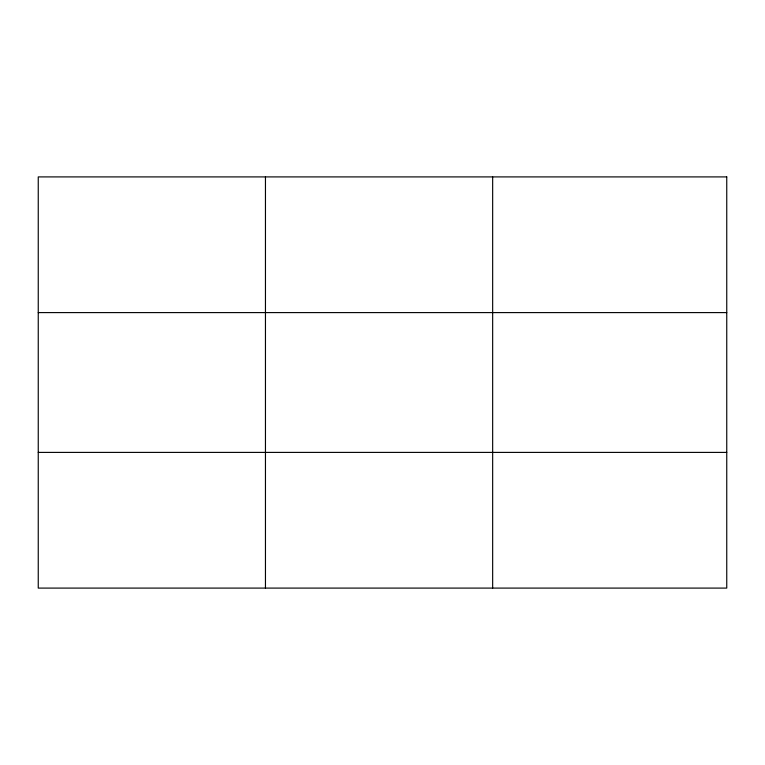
<?xml version="1.0" encoding="UTF-8"?>
<svg xmlns="http://www.w3.org/2000/svg" width="765" height="765" viewBox="0 0 765 765"><rect width="100%" height="100%" fill="white"/><g stroke="black" fill="none" stroke-linecap="round" stroke-linejoin="round"><path stroke-width="1.15" d="M265.455 176.906L265.455 588.094M492.66 176.906L492.66 588.094M38.25 312.598L726.75 312.598M38.25 452.402L726.75 452.402M726.75 176.906L726.75 588.094L38.25 588.094L38.25 176.906L726.75 176.906"/></g></svg>
